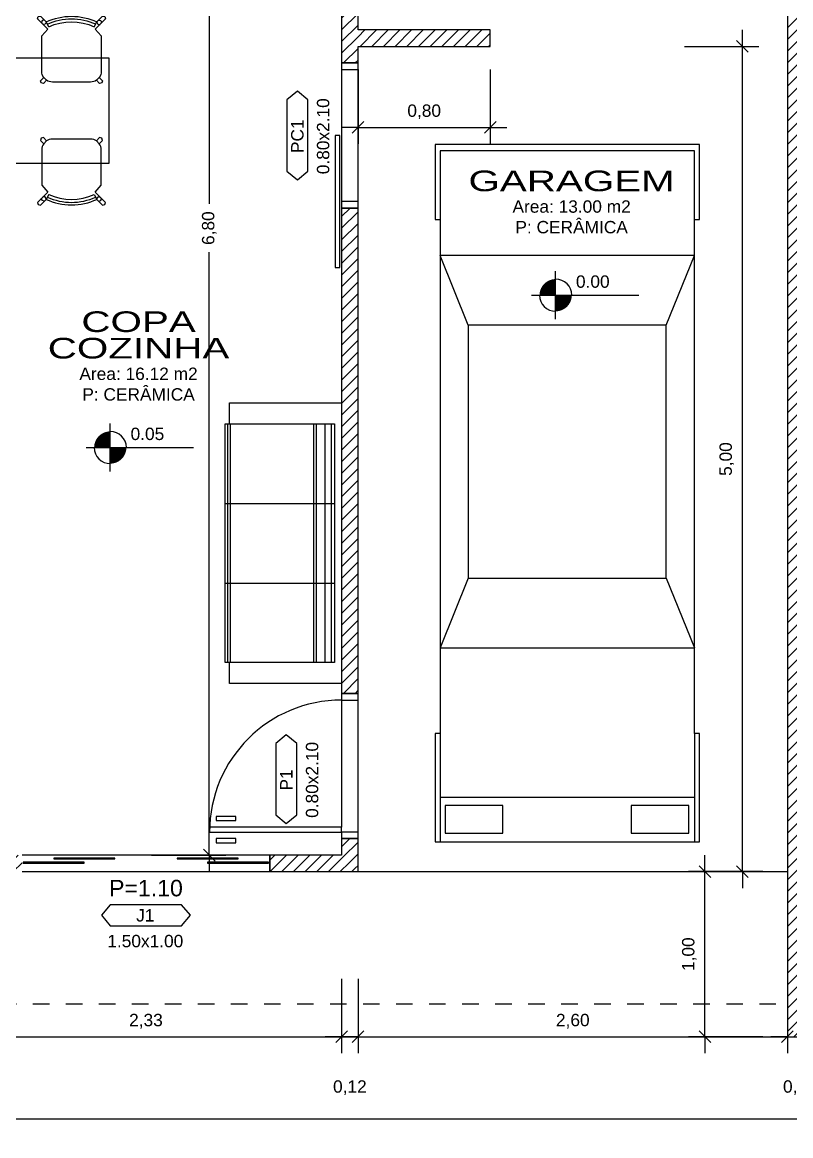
# Model space of a CAD drawing. Header units: metres. Extents: x 49 to 320, y -91 to 27.
# Drawn here: x 166.31 to 170.96, y 4.59 to 11.33 of the extents above; entities that cross this region are included whole.
import ezdxf
from ezdxf.enums import TextEntityAlignment as Align

# ---------------------------------------------------------------- set-up
doc = ezdxf.new("R2010")
doc.units = ezdxf.units.M
doc.header["$LTSCALE"] = 0.2
doc.linetypes.add('DASHED', pattern=[0.75, 0.5, -0.25])
for name, color, linetype in [('ARQ-___-___-CTA', 240, 'Continuous'), ('ARQ-___-___-LEG', 3, 'Continuous'), ('ARQ-___-___-TXT', 4, 'Continuous'), ('ARQ-___-___-VST', 9, 'Continuous'), ('ARQ-ALV', 6, 'Continuous'), ('ARQ-ALV-___-HTC', 13, 'Continuous'), ('ARQ-CXO', 2, 'Continuous'), ('ARQ-DVI', 1, 'Continuous'), ('ARQ-EQP-___-INT', 7, 'Continuous'), ('ARQ-MOB-___-INT', 7, 'Continuous'), ('ARQ-PIS', 2, 'Continuous')]:
    doc.layers.add(name, color=color, linetype=linetype)
doc.styles.add('REGUA100', font='arial.ttf')
doc.styles.add('REGUA60', font='arial.ttf')
doc.styles.add('REGUA80', font='arial.ttf')
doc.dimstyles.new('Active3D', dxfattribs={"dimtxt": 1.5, "dimasz": 0.01, "dimexe": 2, "dimexo": 3, "dimgap": 0.98, "dimtad": 1, "dimlfac": -1, "dimrnd": 0.005, "dimzin": 0, "dimtxsty": 'REGUA60', "dimblk": 'COTATR', "dimcen": 4, "dimdle": 4, "dimclrt": 2, "dimadec": 0, "dimazin": 0, "dimtfac": 1, "dimtmove": 2, "dimatfit": 2, "dimfxl": 1, "dimarcsym": 0})
pattern_1 = [(45, (187.28258, -1), (-0.03535534, 0.03535534), [])]

# ---------------------------------------------------------------- blocks, each defined once
blk = doc.blocks.new('MBSOF232')
at = {"color": 0}
blk.add_lwpolyline([(100, 80), (-100, 80), (-100, 0), (-85, 0), (-85, -3), (85, -3), (85, 0), (100, 0)], close=True, dxfattribs=at)
at = {"layer": 'ARQ-MOB-___-INT'}
for p, q in [((85, 72.61), (-85, 72.61)), ((-28.51, -3), (-28.51, 75)), ((28.33, -3), (28.33, 75)), ((85, 67.93), (-85, 67.93)), ((85, 61.9), (-85, 61.9)), ((85, 59.89), (-85, 59.89)), ((85, 0.66), (-85, 0.66)), ((85, -1.35), (-85, -1.35))]:
    blk.add_line(p, q, dxfattribs=at)
blk.add_lwpolyline([(85, 0), (85, 75), (-85, 75), (-85, 0)], dxfattribs=at)
blk = doc.blocks.new('MBCAD4_2')
at = {"color": 0}
blk.add_lwpolyline([(0.02, 49.68, 0.106639), (-19.24, 45.52), (-23.45, 49.88), (-25.13, 49.43), (-25.63, 47.77), (-18.01, 39.93), (-22.5, 34.87), (-22.5, 7.87, 0.159591), (-21.02, 3.34), (-23.5, 0.83), (-22.98, -0.82), (-21.31, -1.27), (-18.97, 1.19, 0.162734), (-14.5, -0.13), (0, -0.13), (14.5, -0.13, 0.162734), (18.97, 1.19), (21.31, -1.27), (22.98, -0.82), (23.5, 0.83), (21.02, 3.34, 0.159591), (22.5, 7.87), (22.5, 34.87), (18.01, 39.93), (25.63, 47.77), (25.13, 49.43), (23.45, 49.88), (19.24, 45.52, 0.106639), (-0.02, 49.68)], format="xyb", dxfattribs=at)
at = {"layer": 'ARQ-MOB-___-INT'}
for p, q in [((-17.22, 41.8), (-19.24, 45.52)), ((17.25, 41.79), (19.24, 45.52)), ((-18.97, 1.19), (-21.02, 3.34)), ((18.97, 1.19), (21.02, 3.34))]:
    blk.add_line(p, q, dxfattribs=at)
for points in [[(-20.47, 46.81), (-22.16, 46.38), (-22.64, 44.7)], [(-19.21, 45.27), (-19.99, 43.71), (-21.73, 43.57)], [(19.21, 45.27), (19.99, 43.71), (21.73, 43.57)], [(20.47, 46.81), (22.16, 46.38), (22.64, 44.7)]]:
    blk.add_lwpolyline(points, dxfattribs=at)
for radius in [43.95, 41.7]:
    blk.add_arc((0, 3.82), radius, 65.57124, 114.39729, dxfattribs=at)
blk = doc.blocks.new('IndEsq1')
blk.add_lwpolyline([(-4.32, 0.44), (4.32, 0.44), (5.38, 1.7), (4.32, 2.96), (-4.32, 2.96), (-5.38, 1.7)], close=True)
at = {"color": 0, "style": 'REGUA60', "width": 1.4}
for tag, p in [('CODESQUAD', (-0.08, 0.95)), ('DIMESQUAD', (-0.08, -2.17))]:
    blk.add_attdef(tag, text='', height=1.5, dxfattribs=at).set_placement(p, align=Align.CENTER)
at = {"color": 0, "style": 'REGUA60', "width": 1.4, "flags": 9}
blk.add_attdef('PEITORIL', text='', height=1.5, dxfattribs=at).set_placement((0.22, -4.49), align=Align.CENTER)
at = {"style": 'REGUA60', "width": 1.4, "flags": 9}
blk.add_attdef('LOCAL', text='', height=1.5, dxfattribs=at).set_placement((-0.08, -6.56), align=Align.CENTER)
blk = doc.blocks.new('ACVEIC22')
at = {"color": 0}
blk.add_lwpolyline([(77, 180.74), (80, 180.74), (80, 226.21), (-80, 226.21), (-80, 180.74), (-77, 180.74), (-77, -130.66), (-80, -130.66), (-80, -196.28), (80, -196.28), (80, -130.66), (77, -130.66)], close=True, dxfattribs=at)
at = {"layer": 'ARQ-EQP-___-INT'}
for p, q in [((77, 222.31), (-77, 222.31)), ((-77, 222.31), (-77, 180.74)), ((77, 180.74), (77, 222.31)), ((77, 158.93), (-77, 158.93)), ((-60, 116.64), (-77, 158.93)), ((60, 116.64), (77, 158.93)), ((-60, -36.48), (-77, -78.77)), ((60, -36.48), (77, -78.77)), ((-77, -78.77), (77, -78.77)), ((-77, -130.66), (-77, -196.28)), ((77, -130.66), (77, -196.28)), ((-77, -169.29), (77, -169.29))]:
    blk.add_line(p, q, dxfattribs=at)
for points in [[(60, 116.64), (-60, 116.64), (-60, -36.48), (60, -36.48)], [(-39.03, -191.08), (-39.03, -174.28), (-74.03, -174.28), (-74.03, -191.08)], [(73.64, -191.08), (73.64, -174.28), (38.64, -174.28), (38.64, -191.08)]]:
    blk.add_lwpolyline(points, close=True, dxfattribs=at)
blk = doc.blocks.new('IndUni1')
at = {"color": 4, "style": 'REGUA100', "width": 1.4, "flags": 8}
blk.add_attdef('NOME1', text='', height=2.5, dxfattribs=at).set_placement((0.24, 2.99), align=Align.CENTER)
at = {"color": 4, "style": 'REGUA100', "width": 1.4}
blk.add_attdef('NOME2', text='', height=2.5, dxfattribs=at).set_placement((0.24, -0.22), align=Align.CENTER)
at = {"color": 0, "style": 'REGUA60', "width": 1.4}
for tag, p in [('AREA', (0.24, -2.82)), ('PERIM', (0.24, -5.32)), ('PISO', (0.24, -7.82)), ('PAREDE', (0.24, -10.32)), ('TETO', (0.24, -12.82))]:
    blk.add_attdef(tag, text='', height=1.5, dxfattribs=at).set_placement(p, align=Align.CENTER)
blk = doc.blocks.new('COTATR')
at = {"color": 6}
blk.add_line((-71, -71), (71, 71), dxfattribs=at)
at = {"color": 0, "linetype": 'ByBlock'}
blk.add_line((0, 0), (200, 0), dxfattribs=at)
blk = doc.blocks.new('*D118')
at = {"layer": 'ARQ-___-___-CTA', "color": 0, "lineweight": -2, "transparency": 16777216}
for p, q in [((170.9439, 5.536), (170.9439, 5.086)), ((168.3444, 5.186), (170.9434, 5.186))]:
    blk.add_line(p, q, dxfattribs=at)
at = {"layer": 'Defpoints', "color": 0, "transparency": 16777216}
for p in [(168.3439, 5.686), (170.9439, 5.686), (170.9439, 5.186)]:
    blk.add_point(p, dxfattribs=at)
at = {"layer": 'ARQ-___-___-CTA', "color": 0, "lineweight": -2, "transparency": 16777216, "xscale": 0.0005, "yscale": 0.0005, "zscale": 0.0005, "rotation": 180}
blk.add_blockref('COTATR', (168.3439, 5.186), dxfattribs=at)
at = {"layer": 'ARQ-___-___-CTA', "color": 0, "lineweight": -2, "transparency": 16777216, "xscale": 0.0005, "yscale": 0.0005, "zscale": 0.0005}
blk.add_blockref('COTATR', (170.9439, 5.186), dxfattribs=at)
at = {"layer": 'ARQ-___-___-CTA', "color": 2, "transparency": 16777216, "insert": (169.6439, 5.2801), "char_height": 0.075, "attachment_point": 5, "style": 'REGUA60'}
blk.add_mtext('2,60', dxfattribs=at)
blk = doc.blocks.new('*D119')
at = {"layer": 'ARQ-___-___-CTA', "color": 0, "lineweight": -2, "transparency": 16777216}
for p, q in [((171.0939, 5.536), (171.0939, 5.086)), ((170.9444, 5.186), (171.0934, 5.186))]:
    blk.add_line(p, q, dxfattribs=at)
at = {"layer": 'Defpoints', "color": 0, "transparency": 16777216}
for p in [(170.9439, 5.686), (171.0939, 5.686), (171.0939, 5.186)]:
    blk.add_point(p, dxfattribs=at)
at = {"layer": 'ARQ-___-___-CTA', "color": 0, "lineweight": -2, "transparency": 16777216, "xscale": 0.0005, "yscale": 0.0005, "zscale": 0.0005, "rotation": 180}
blk.add_blockref('COTATR', (170.9439, 5.186), dxfattribs=at)
at = {"layer": 'ARQ-___-___-CTA', "color": 0, "lineweight": -2, "transparency": 16777216, "xscale": 0.0005, "yscale": 0.0005, "zscale": 0.0005}
blk.add_blockref('COTATR', (171.0939, 5.186), dxfattribs=at)
at = {"layer": 'ARQ-___-___-CTA', "color": 2, "transparency": 16777216, "insert": (171.0189, 4.8773), "char_height": 0.075, "attachment_point": 5, "style": 'REGUA60'}
blk.add_mtext('0,15', dxfattribs=at)
blk = doc.blocks.new('*D123')
at = {"layer": 'ARQ-___-___-CTA', "color": 0, "lineweight": -2, "transparency": 16777216}
for p, q in [((144.8589, 5.036), (144.8589, 4.586)), ((179.7389, 5.036), (179.7389, 4.586)), ((144.8594, 4.686), (162.3222, 4.686)), ((179.7384, 4.686), (162.6734, 4.686))]:
    blk.add_line(p, q, dxfattribs=at)
at = {"layer": 'Defpoints', "color": 0, "transparency": 16777216}
for p in [(144.8589, 5.186), (179.7389, 5.186), (179.7389, 4.686)]:
    blk.add_point(p, dxfattribs=at)
at = {"layer": 'ARQ-___-___-CTA', "color": 0, "lineweight": -2, "transparency": 16777216, "xscale": 0.0005, "yscale": 0.0005, "zscale": 0.0005, "rotation": 180}
blk.add_blockref('COTATR', (144.8589, 4.686), dxfattribs=at)
at = {"layer": 'ARQ-___-___-CTA', "color": 0, "lineweight": -2, "transparency": 16777216, "xscale": 0.0005, "yscale": 0.0005, "zscale": 0.0005}
blk.add_blockref('COTATR', (179.7389, 4.686), dxfattribs=at)
at = {"layer": 'ARQ-___-___-CTA', "color": 2, "transparency": 16777216, "insert": (162.4978, 4.686), "char_height": 0.075, "attachment_point": 5, "style": 'REGUA60'}
blk.add_mtext('34,88', dxfattribs=at)
blk = doc.blocks.new('*D147')
at = {"layer": 'ARQ-___-___-CTA', "color": 0, "lineweight": -2, "transparency": 16777216}
for p, q in [((168.3439, 11.0459), (168.3439, 10.5959)), ((169.1439, 11.0459), (169.1439, 10.5959)), ((168.3444, 10.6959), (169.1434, 10.6959))]:
    blk.add_line(p, q, dxfattribs=at)
at = {"layer": 'Defpoints', "color": 0, "transparency": 16777216}
for p in [(168.3439, 11.1959), (169.1439, 11.1959), (169.1439, 10.6959)]:
    blk.add_point(p, dxfattribs=at)
at = {"layer": 'ARQ-___-___-CTA', "color": 0, "lineweight": -2, "transparency": 16777216, "xscale": 0.0005, "yscale": 0.0005, "zscale": 0.0005, "rotation": 180}
blk.add_blockref('COTATR', (168.3439, 10.6959), dxfattribs=at)
at = {"layer": 'ARQ-___-___-CTA', "color": 0, "lineweight": -2, "transparency": 16777216, "xscale": 0.0005, "yscale": 0.0005, "zscale": 0.0005}
blk.add_blockref('COTATR', (169.1439, 10.6959), dxfattribs=at)
at = {"layer": 'ARQ-___-___-CTA', "color": 2, "transparency": 16777216, "insert": (168.7439, 10.79), "char_height": 0.075, "attachment_point": 5, "style": 'REGUA60'}
blk.add_mtext('0,80', dxfattribs=at)
blk = doc.blocks.new('*D148')
at = {"layer": 'ARQ-___-___-CTA', "color": 0, "lineweight": -2, "transparency": 16777216}
for p, q in [((170.3207, 11.186), (170.7707, 11.186)), ((170.6707, 6.1865), (170.6707, 11.1855)), ((170.3207, 6.186), (170.7707, 6.186))]:
    blk.add_line(p, q, dxfattribs=at)
at = {"layer": 'Defpoints', "color": 0, "transparency": 16777216}
for p in [(170.1707, 11.186), (170.6707, 11.186), (170.1707, 6.186)]:
    blk.add_point(p, dxfattribs=at)
at = {"layer": 'ARQ-___-___-CTA', "color": 0, "lineweight": -2, "transparency": 16777216, "xscale": 0.0005, "yscale": 0.0005, "zscale": 0.0005}
for p, rotation in [((170.6707, 11.186), 90), ((170.6707, 6.186), 270)]:
    blk.add_blockref('COTATR', p, dxfattribs=dict(at, rotation=rotation))
at = {"layer": 'ARQ-___-___-CTA', "color": 2, "transparency": 16777216, "insert": (170.5766, 8.686), "char_height": 0.075, "attachment_point": 5, "rotation": 90, "style": 'REGUA60'}
blk.add_mtext('5,00', dxfattribs=at)
blk = doc.blocks.new('*D160')
at = {"layer": 'ARQ-___-___-CTA', "color": 0, "lineweight": -2, "transparency": 16777216}
for p, q in [((170.7939, 6.186), (170.3439, 6.186)), ((170.4439, 5.1865), (170.4439, 6.1855)), ((170.7939, 5.186), (170.3439, 5.186))]:
    blk.add_line(p, q, dxfattribs=at)
at = {"layer": 'Defpoints', "color": 0, "transparency": 16777216}
for p in [(170.4439, 6.186), (170.9439, 6.186), (170.9439, 5.186)]:
    blk.add_point(p, dxfattribs=at)
at = {"layer": 'ARQ-___-___-CTA', "color": 0, "lineweight": -2, "transparency": 16777216, "xscale": 0.0005, "yscale": 0.0005, "zscale": 0.0005}
for p, rotation in [((170.4439, 6.186), 90), ((170.4439, 5.186), 270)]:
    blk.add_blockref('COTATR', p, dxfattribs=dict(at, rotation=rotation))
at = {"layer": 'ARQ-___-___-CTA', "color": 2, "transparency": 16777216, "insert": (170.3498, 5.686), "char_height": 0.075, "attachment_point": 5, "rotation": 90, "style": 'REGUA60'}
blk.add_mtext('1,00', dxfattribs=at)
blk = doc.blocks.new('NivelPB')
for p, q in [((0, -2.92), (0, 2.92)), ((-2.92, 0), (10.07, 0))]:
    blk.add_line(p, q)
at = {"const_width": 1.95}
for points in [[(-0.98, 0, -0.414214), (0, 0.98, -0.618034)], [(0, -0.98, 0.414214), (0.98, 0, 0.618034)]]:
    blk.add_lwpolyline(points, format="xyb", dxfattribs=at)
for start, end in [(0, 90), (180, 270)]:
    blk.add_arc((0, 0), 1.95, start, end)
at = {"color": 0, "linetype": 'ByBlock', "style": 'REGUA60', "width": 1.4}
blk.add_attdef('NIVEL', (2.46, 0.9), '', height=1.5, dxfattribs=at)
blk = doc.blocks.new('*D187')
at = {"layer": 'ARQ-___-___-CTA', "color": 0, "lineweight": -2, "transparency": 16777216}
for p, q in [((167.0925, 13.086), (167.5425, 13.086)), ((167.4425, 13.0855), (167.4425, 10.2315)), ((167.4425, 6.2865), (167.4425, 9.9386)), ((167.0925, 6.286), (167.5425, 6.286))]:
    blk.add_line(p, q, dxfattribs=at)
at = {"layer": 'Defpoints', "color": 0, "transparency": 16777216}
for p in [(166.9425, 13.086), (167.4425, 13.086), (166.9425, 6.286)]:
    blk.add_point(p, dxfattribs=at)
at = {"layer": 'ARQ-___-___-CTA', "color": 0, "lineweight": -2, "transparency": 16777216, "xscale": 0.0005, "yscale": 0.0005, "zscale": 0.0005}
for p, rotation in [((167.4425, 13.086), 90), ((167.4425, 6.286), 270)]:
    blk.add_blockref('COTATR', p, dxfattribs=dict(at, rotation=rotation))
at = {"layer": 'ARQ-___-___-CTA', "color": 2, "transparency": 16777216, "insert": (167.4425, 10.0851), "char_height": 0.075, "attachment_point": 5, "rotation": 90, "style": 'REGUA60'}
blk.add_mtext('6,80', dxfattribs=at)

msp = doc.modelspace()

# ---------------------------------------------------------------- hatches: boundary and pattern name
at = {"layer": 'ARQ-ALV-___-HTC'}
h = msp.add_hatch(dxfattribs=at)
h.set_pattern_fill('_U', color=256, scale=0.05, angle=45, style=0, pattern_type=0)
h.set_pattern_definition(pattern_1)
h.paths.add_polyline_path([(171.0939, 5.186), (171.0939, 13.486), (170.9439, 13.486), (170.9439, 5.186)])
h = msp.add_hatch(dxfattribs=at)
h.set_pattern_fill('_U', color=256, scale=0.05, angle=45, style=0, pattern_type=0)
h.set_pattern_definition(pattern_1)
h.paths.add_polyline_path([(168.2439, 11.086), (168.3439, 11.086), (168.3439, 13.186), (168.2439, 13.086)])
h.paths.add_polyline_path([(168.3439, 7.266), (168.3439, 10.206), (168.2439, 10.206), (168.2439, 7.266)])
h.paths.add_polyline_path([(168.2439, 6.386), (168.2439, 6.286), (168.3439, 6.186), (168.3439, 6.386)])
h = msp.add_hatch(dxfattribs=at)
h.set_pattern_fill('_U', color=256, scale=0.05, angle=45, style=0, pattern_type=0)
h.set_pattern_definition(pattern_1)
h.paths.add_polyline_path([(168.3439, 11.286), (168.3439, 11.186), (169.1439, 11.186), (169.1439, 11.286)])
h = msp.add_hatch(dxfattribs=at)
h.set_pattern_fill('_U', color=256, scale=0.05, angle=45, style=0, pattern_type=0)
h.set_pattern_definition(pattern_1)
h.paths.add_polyline_path([(162.3739, 6.286), (162.3739, 6.186), (163.3239, 6.186), (163.3239, 6.286)])
h.paths.add_polyline_path([(167.8089, 6.286), (167.8089, 6.186), (168.3439, 6.186), (168.2439, 6.286)])
h.paths.add_polyline_path([(166.3089, 6.286), (164.8239, 6.286), (164.8239, 6.186), (166.3089, 6.186)])

# ---------------------------------------------------------------- linework, layer by layer
at = {"layer": 'ARQ-___-___-CTA'}
for p, q in [((168.2439, 5.536), (168.2439, 5.086)), ((168.3439, 5.536), (168.3439, 5.086)), ((165.8744, 5.186), (168.2434, 5.186)), ((168.2444, 5.186), (168.3434, 5.186))]:
    msp.add_line(p, q, dxfattribs=at)
at = {"layer": 'ARQ-___-___-VST'}
for p, q in [((165.8739, 11.1175), (166.8339, 11.1175)), ((166.8339, 11.1175), (166.8339, 10.4775)), ((168.2439, 11.046), (168.2439, 10.246)), ((168.3439, 10.246), (168.3439, 11.046)), ((166.8339, 10.4775), (165.8739, 10.4775)), ((168.2439, 7.226), (168.2439, 6.456)), ((168.3439, 6.426), (168.3439, 7.226)), ((167.6039, 6.521), (167.4839, 6.521)), ((167.4839, 6.521), (167.4839, 6.496)), ((167.4839, 6.496), (167.6039, 6.496)), ((167.6039, 6.496), (167.6039, 6.521)), ((167.6039, 6.386), (167.4839, 6.386)), ((167.4839, 6.386), (167.4839, 6.361)), ((167.4839, 6.361), (167.6039, 6.361)), ((167.6039, 6.361), (167.6039, 6.386)), ((167.8079, 6.286), (166.3099, 6.286)), ((166.3099, 6.186), (167.8079, 6.186))]:
    msp.add_line(p, q, dxfattribs=at)
at = {"layer": 'ARQ-___-___-VST', "linetype": 'DASHED'}
msp.add_line((162.3739, 5.386), (170.9439, 5.386), dxfattribs=at)
at = {"layer": 'ARQ-ALV'}
for p, q in [((170.9439, 13.486), (170.9439, 5.186)), ((168.3439, 11.286), (168.3439, 13.186)), ((168.2439, 13.086), (168.2439, 11.086)), ((169.1439, 11.286), (168.3439, 11.286)), ((169.1439, 11.186), (169.1439, 11.286)), ((168.3439, 11.086), (168.3439, 11.186)), ((168.3439, 11.186), (169.1439, 11.186)), ((168.2439, 11.086), (168.3439, 11.086)), ((168.3439, 10.206), (168.2439, 10.206)), ((168.2439, 10.206), (168.2439, 7.266)), ((168.3439, 7.266), (168.3439, 10.206)), ((168.2439, 7.266), (168.3439, 7.266)), ((168.2439, 6.386), (168.2439, 6.286)), ((168.3439, 6.386), (168.2439, 6.386)), ((168.3439, 6.186), (168.3439, 6.386)), ((167.8089, 6.286), (167.8089, 6.186)), ((168.2439, 6.286), (167.8089, 6.286)), ((167.8089, 6.186), (168.3439, 6.186)), ((170.9439, 5.186), (171.0939, 5.186))]:
    msp.add_line(p, q, dxfattribs=at)
at = {"layer": 'ARQ-CXO'}
for p, q in [((168.3439, 11.086), (168.2439, 11.086)), ((168.2439, 11.086), (168.2439, 11.046)), ((168.3439, 11.046), (168.3439, 11.086)), ((168.2439, 11.046), (168.3439, 11.046)), ((168.2339, 10.646), (168.2039, 10.646)), ((168.2039, 10.646), (168.2039, 9.846)), ((168.2339, 9.846), (168.2339, 10.646)), ((168.2439, 10.246), (168.2439, 10.206)), ((168.3439, 10.246), (168.2439, 10.246)), ((168.2439, 10.206), (168.3439, 10.206)), ((168.3439, 10.206), (168.3439, 10.246)), ((168.2039, 9.846), (168.2339, 9.846)), ((168.3439, 7.266), (168.2439, 7.266)), ((168.2439, 7.266), (168.2439, 7.226)), ((168.2439, 7.226), (168.3439, 7.226)), ((168.3439, 7.226), (168.3439, 7.266)), ((168.2439, 6.456), (167.4439, 6.456)), ((167.4439, 6.456), (167.4439, 6.426)), ((167.4439, 6.426), (168.2439, 6.426)), ((168.2439, 6.426), (168.2439, 6.456)), ((168.2439, 6.426), (168.2439, 6.386)), ((168.3439, 6.426), (168.2439, 6.426)), ((168.3439, 6.386), (168.3439, 6.426)), ((168.2439, 6.386), (168.3439, 6.386)), ((167.8089, 6.286), (167.8079, 6.286)), ((167.8079, 6.286), (167.8079, 6.186)), ((167.8089, 6.186), (167.8089, 6.286)), ((167.8079, 6.186), (167.8089, 6.186))]:
    msp.add_line(p, q, dxfattribs=at)
at = {"layer": 'ARQ-DVI'}
for p, q in [((166.6851, 6.2435), (166.3159, 6.2435)), ((166.3159, 6.2435), (166.3159, 6.2385)), ((166.3159, 6.2385), (166.6851, 6.2385)), ((166.8698, 6.2685), (166.5005, 6.2685)), ((166.5005, 6.2685), (166.5005, 6.2635)), ((166.5005, 6.2635), (166.8698, 6.2635)), ((166.6851, 6.2385), (166.6851, 6.2435)), ((166.8698, 6.2635), (166.8698, 6.2685)), ((167.6173, 6.2685), (167.248, 6.2685)), ((167.248, 6.2685), (167.248, 6.2635)), ((167.248, 6.2635), (167.6173, 6.2635)), ((167.8019, 6.2435), (167.4326, 6.2435)), ((167.4326, 6.2435), (167.4326, 6.2385)), ((167.4326, 6.2385), (167.8019, 6.2385)), ((167.6173, 6.2635), (167.6173, 6.2685)), ((167.8019, 6.2385), (167.8019, 6.2435))]:
    msp.add_line(p, q, dxfattribs=at)
at = {"layer": 'ARQ-PIS'}
for p, q in [((168.3439, 10.246), (168.3439, 11.046)), ((168.3439, 6.426), (168.3439, 7.226)), ((168.3439, 6.186), (170.9439, 6.186)), ((168.3439, 6.186), (170.9439, 6.186))]:
    msp.add_line(p, q, dxfattribs=at)
msp.add_arc((168.2439, 6.426), 0.8, 90, 180, dxfattribs=at)

# ---------------------------------------------------------------- block references
at = {"xscale": 0.01, "yscale": 0.01, "zscale": 0.01}
msp.add_blockref('ACVEIC22', (169.6103, 8.3299), dxfattribs=at)
at = {"layer": 'ARQ-___-___-CTA', "color": 2}
ref = msp.add_blockref('NivelPB', (169.5401, 9.6787), dxfattribs=dict(at, xscale=0.05, yscale=0.05, zscale=0.05))
ref.add_attrib('NIVEL', '0.00', (169.663, 9.7239), dxfattribs={"layer": '0', "color": 0, "linetype": 'ByBlock', "height": 0.075, "style": 'REGUA60'})
ref = msp.add_blockref('NivelPB', (166.8428, 8.756), dxfattribs=dict(at, xscale=0.05, yscale=0.05, zscale=0.05))
ref.add_attrib('NIVEL', '0.05', (166.9658, 8.8012), dxfattribs={"layer": '0', "color": 0, "linetype": 'ByBlock', "height": 0.075, "style": 'REGUA60'})
at = {"layer": 'ARQ-___-___-CTA', "xscale": 0.0005, "yscale": 0.0005, "zscale": 0.0005, "rotation": 180}
msp.add_blockref('COTATR', (168.2439, 5.186), dxfattribs=at)
at = {"layer": 'ARQ-___-___-CTA', "xscale": 0.0005, "yscale": 0.0005, "zscale": 0.0005}
for p in [(168.2439, 5.186), (168.3439, 5.186)]:
    msp.add_blockref('COTATR', p, dxfattribs=at)
at = {"layer": 'ARQ-___-___-LEG'}
ref = msp.add_blockref('IndEsq1', (168.0607, 10.646), dxfattribs=dict(at, xscale=0.05, yscale=0.05, zscale=0.05, rotation=90))
ref.add_attrib('CODESQUAD', 'PC1', dxfattribs={"layer": '0', "color": 0, "height": 0.075, "rotation": 90, "style": 'REGUA60'}).set_placement((168.0131, 10.642), align=Align.CENTER)
ref.add_attrib('DIMESQUAD', '0.80x2.10', dxfattribs={"layer": '0', "color": 0, "height": 0.075, "rotation": 90, "style": 'REGUA60'}).set_placement((168.1691, 10.642), align=Align.CENTER)
ref = msp.add_blockref('IndEsq1', (167.9939, 6.746), dxfattribs=dict(at, xscale=0.05, yscale=0.05, zscale=0.05, rotation=90))
ref.add_attrib('CODESQUAD', 'P1', dxfattribs={"layer": '0', "color": 0, "height": 0.075, "rotation": 90, "style": 'REGUA60'}).set_placement((167.9464, 6.742), align=Align.CENTER)
ref.add_attrib('DIMESQUAD', '0.80x2.10', dxfattribs={"layer": '0', "color": 0, "height": 0.075, "rotation": 90, "style": 'REGUA60'}).set_placement((168.1023, 6.742), align=Align.CENTER)
ref = msp.add_blockref('IndEsq1', (167.0589, 5.8365), dxfattribs=dict(at, xscale=0.05, yscale=0.05, zscale=0.05))
ref.add_attrib('CODESQUAD', 'J1', dxfattribs={"layer": '0', "color": 0, "height": 0.075, "style": 'REGUA60'}).set_placement((167.0549, 5.884), align=Align.CENTER)
ref.add_attrib('DIMESQUAD', '1.50x1.00', dxfattribs={"layer": '0', "color": 0, "height": 0.075, "style": 'REGUA60'}).set_placement((167.0549, 5.728), align=Align.CENTER)
at = {"layer": 'ARQ-___-___-TXT'}
ref = msp.add_blockref('IndUni1', (169.6249, 10.3199), dxfattribs=dict(at, xscale=0.05, yscale=0.05, zscale=0.05))
ref.add_attrib('NOME2', 'GARAGEM', dxfattribs={"layer": '0', "color": 4, "height": 0.125, "style": 'REGUA100', "width": 1.4}).set_placement((169.6368, 10.309), align=Align.CENTER)
ref.add_attrib('AREA', 'Area: 13.00 m2', dxfattribs={"layer": '0', "color": 0, "height": 0.075, "style": 'REGUA60'}).set_placement((169.6368, 10.1787), align=Align.CENTER)
ref.add_attrib('PERIM', 'P: CERÂMICA', dxfattribs={"layer": '0', "color": 0, "height": 0.075, "style": 'REGUA60'}).set_placement((169.6368, 10.0537), align=Align.CENTER)
ref = msp.add_blockref('IndUni1', (167.002, 9.3064), dxfattribs=dict(at, xscale=0.05, yscale=0.05, zscale=0.05))
ref.add_attrib('NOME1', 'COPA', dxfattribs={"layer": '0', "color": 4, "height": 0.125, "style": 'REGUA100', "width": 1.4, "flags": 8}).set_placement((167.014, 9.4559), align=Align.CENTER)
ref.add_attrib('NOME2', 'COZINHA', dxfattribs={"layer": '0', "color": 4, "height": 0.125, "style": 'REGUA100', "width": 1.4}).set_placement((167.014, 9.2954), align=Align.CENTER)
ref.add_attrib('AREA', 'Area: 16.12 m2', dxfattribs={"layer": '0', "color": 0, "height": 0.075, "style": 'REGUA60'}).set_placement((167.014, 9.1652), align=Align.CENTER)
ref.add_attrib('PERIM', 'P: CERÂMICA', dxfattribs={"layer": '0', "color": 0, "height": 0.075, "style": 'REGUA60'}).set_placement((167.014, 9.0402), align=Align.CENTER)
at = {"layer": 'ARQ-___-___-VST', "xscale": -0.008, "yscale": 0.008, "zscale": 0.008}
msp.add_blockref('MBCAD4_2', (166.608, 10.9714), dxfattribs=at)
at = {"layer": 'ARQ-___-___-VST'}
for name, p, xscale, yscale, zscale, rotation in [('MBCAD4_2', (166.608, 10.6236), 0.008, 0.008, 0.008, 180), ('MBSOF232', (167.5639, 8.176), -0.0085, 0.0085, 0.0085, 270)]:
    msp.add_blockref(name, p, dxfattribs=dict(at, xscale=xscale, yscale=yscale, zscale=zscale, rotation=rotation))

# ---------------------------------------------------------------- texts
at = {"layer": 'ARQ-___-___-CTA', "color": 2, "char_height": 0.075, "attachment_point": 5, "style": 'REGUA60'}
for s, insert in [('2,33', (167.0589, 5.2801)), ('0,12', (168.2939, 4.8773))]:
    msp.add_mtext(s, dxfattribs=dict(at, insert=insert))
at = {"layer": 'ARQ-___-___-LEG', "style": 'REGUA80'}
msp.add_text('P=1.10', height=0.1, dxfattribs=at).set_placement((167.0589, 6.0865), align=Align.MIDDLE)

# ---------------------------------------------------------------- dimensions: what is measured, and where the dimension line sits
at = {"layer": 'ARQ-___-___-CTA'}
dim = msp.add_linear_dim(base=(167.4425, 13.086), p1=(166.9425, 6.286), p2=(166.9425, 13.086), angle=90, dimstyle='Active3D', override={"dimscale": 0.05}, dxfattribs=at)
dim.commit()
dim.dimension.update_dxf_attribs({"geometry": '*D187', "text_midpoint": (167.4425, 10.0851), "dimtype": 160})
for base, p1, p2, angle, picture, middle in [((170.6707, 11.186), (170.1707, 6.186), (170.1707, 11.186), 90, '*D148', (170.5766, 8.686)), ((169.1439, 10.6959), (168.3439, 11.1959), (169.1439, 11.1959), 0, '*D147', (168.7439, 10.79)), ((170.4439, 6.186), (170.9439, 5.186), (170.9439, 6.186), 90, '*D160', (170.3498, 5.686))]:
    dim = msp.add_linear_dim(base=base, p1=p1, p2=p2, angle=angle, dimstyle='Active3D', override={"dimscale": 0.05}, dxfattribs=at)
    dim.commit()
    dim.dimension.update_dxf_attribs({"geometry": picture, "text_midpoint": middle})
for base, p1, p2, picture, middle in [((170.9439, 5.186), (168.3439, 5.686), (170.9439, 5.686), '*D118', (169.6439, 5.2801)), ((171.0939, 5.186), (170.9439, 5.686), (171.0939, 5.686), '*D119', (171.0189, 4.8773))]:
    dim = msp.add_linear_dim(base=base, p1=p1, p2=p2, dimstyle='Active3D', override={"dimscale": 0.05, "dimse1": 1}, dxfattribs=at)
    dim.commit()
    dim.dimension.update_dxf_attribs({"geometry": picture, "text_midpoint": middle})
dim = msp.add_linear_dim(base=(179.7389, 4.686), p1=(144.8589, 5.186), p2=(179.7389, 5.186), dimstyle='Active3D', override={"dimscale": 0.05}, dxfattribs=at)
dim.commit()
dim.dimension.update_dxf_attribs({"geometry": '*D123', "text_midpoint": (162.4978, 4.686), "dimtype": 160})

doc.saveas('drawing.dxf')
